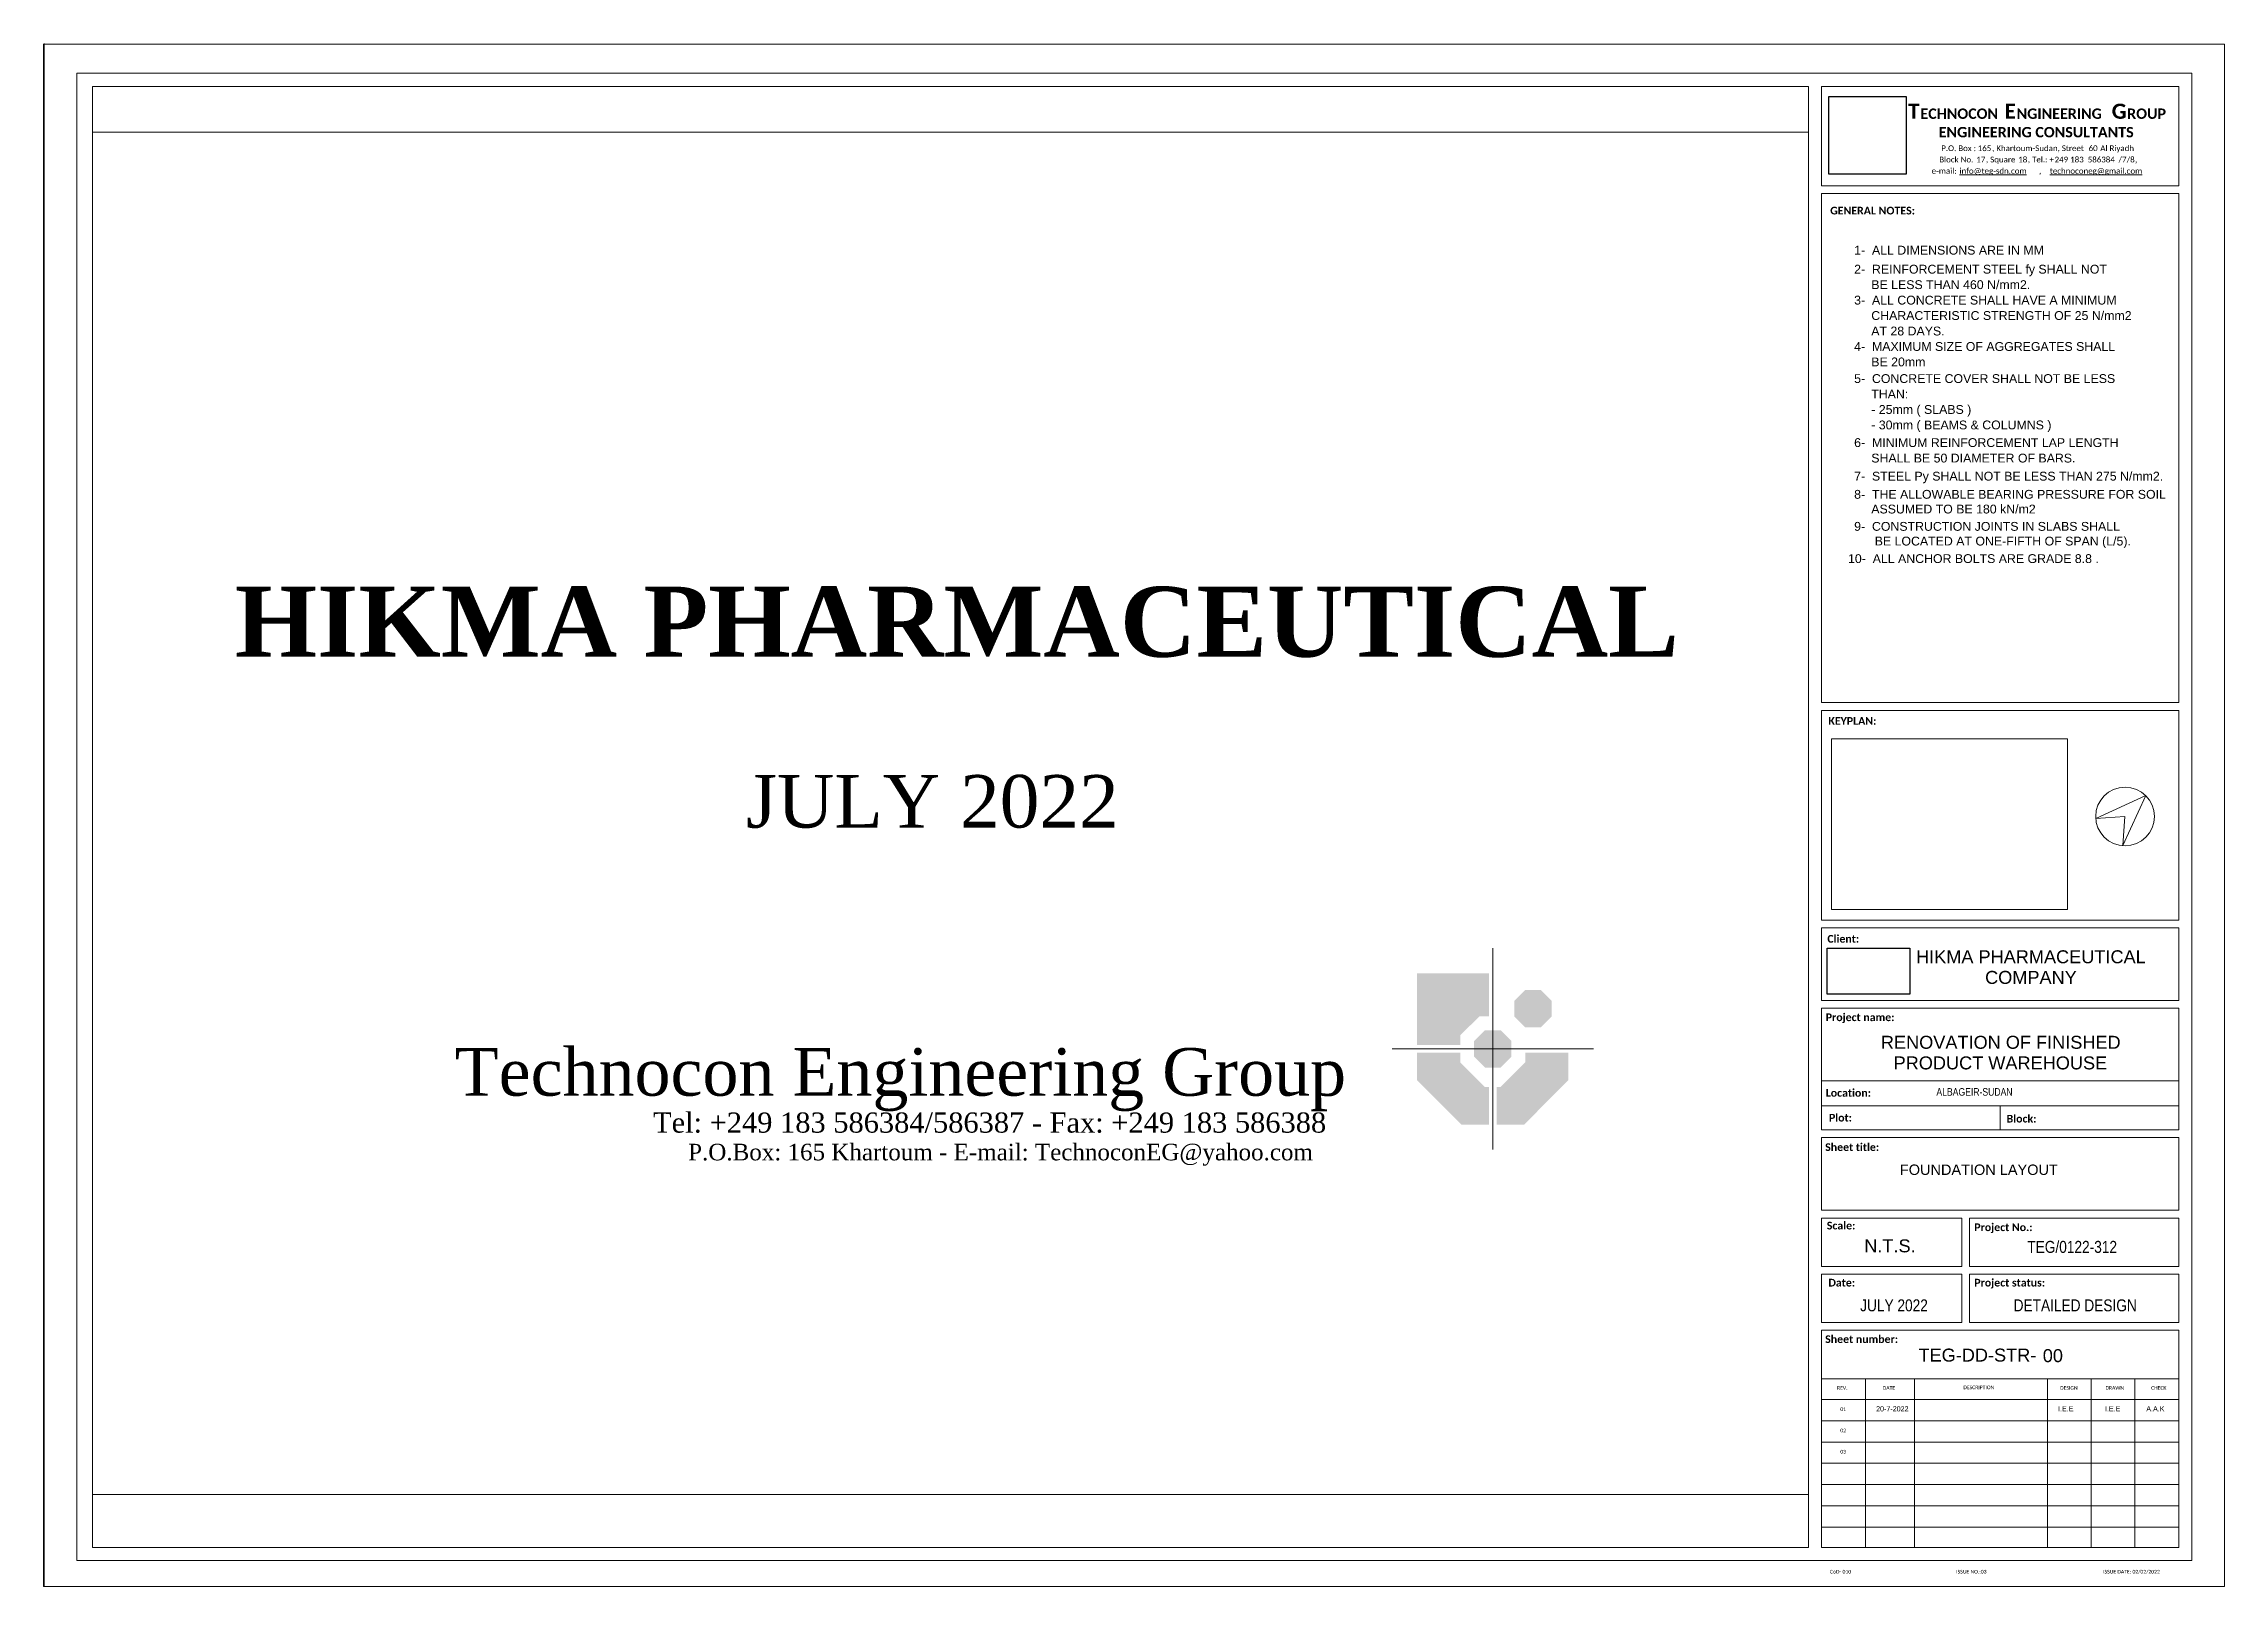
# Paper-space layout '00' of a CAD drawing. Header units: millimetres. Extents: x 2 to 422, y -1 to 296.
# The model-space entities are those that its viewports show. They can reach past a viewport. Long polylines and large blocks are cut down to what shows.
import ezdxf

# ---------------------------------------------------------------- set-up
doc = ezdxf.new("R2010")
doc.units = ezdxf.units.MM
for name, color, linetype, lineweight in [('A-ANNO-NOTE', 131, 'Continuous', 9), ('BEAMS', 6, 'Continuous', 30), ('G-ANNO-TTLB', 6, 'Continuous', 9), ('G-ANNO-TTLB-MEDM', 33, 'Continuous', 20), ('G-ANNO-TTLB-THIN', 151, 'Continuous', 9), ('STR-TEXT', 7, 'Continuous', 9)]:
    doc.layers.add(name, color=color, linetype=linetype, lineweight=lineweight)
doc.layers.add('G-ANNO-NPLT', color=191, linetype='Continuous', plot=False)
doc.layers.add('LABLE', color=5, linetype='Continuous')
doc.styles.add('Arial Narrow', font='ARIALN.TTF', dxfattribs={"height": 2.3})
doc.styles.add('Arial Narrow_1', font='ARIALN.TTF', dxfattribs={"height": 1.45})
doc.styles.add('Arial Narrow_2', font='ARIALN.TTF', dxfattribs={"height": 0.8})
doc.styles.add('Arial_2', font='arial.ttf', dxfattribs={"height": 952.5})
doc.styles.add('Arial_4', font='arial.ttf', dxfattribs={"height": 1})
doc.styles.add('Calibri', font='calibri.ttf', dxfattribs={"height": 0.7})
doc.styles.add('Calibri_1', font='calibri.ttf', dxfattribs={"height": 1.125})
doc.styles.add('Calibri_B', font='calibrib.ttf', dxfattribs={"height": 1.483573})
doc.styles.add('Calibri_B_1', font='calibrib.ttf', dxfattribs={"height": 2.025007})
doc.styles.add('Calibri_B_2', font='calibrib.ttf', dxfattribs={"height": 2.92498})
doc.styles.add('MINA_MM_X-SEC_SMALLER', font='romans.shx', dxfattribs={"height": 75, "bigfont": '@extfont2.shx'})
doc.styles.add('MZBI', font='times.ttf', dxfattribs={"height": 0.35})
doc.styles.add('MZBOLT', font='times.ttf', dxfattribs={"height": 0.5})
picture_1 = doc.add_image_def('image2.png', size_in_pixel=(900, 500))
picture_2 = doc.add_image_def('image3.jpg', size_in_pixel=(269, 270))

# ---------------------------------------------------------------- blocks, each defined once
blk = doc.blocks.new('iuukkk')
at = {"layer": 'A-ANNO-NOTE'}
for p, q in [((397.63, 146.78), (407.26, 151.17)), ((403.25, 147.16), (397.63, 146.78)), ((407.26, 151.17), (402.87, 141.54)), ((402.87, 141.54), (403.25, 147.16))]:
    blk.add_line(p, q, dxfattribs=at)
blk.add_circle((403.27, 147.17), 5.65, dxfattribs=at)
at = {"layer": 'G-ANNO-TTLB'}
blk.add_line((2.5, -1), (2.5, 296), dxfattribs=at)
at = {"layer": 'G-ANNO-TTLB', "color": 7}
for p, q in [((346.72, 162.11), (346.72, 129.25)), ((392.21, 162.11), (346.72, 162.11)), ((392.21, 129.25), (392.21, 162.11)), ((346.72, 129.25), (392.21, 129.25)), ((413.61, 48.21), (344.84, 48.21)), ((413.61, 38.88), (413.61, 48.21)), ((344.84, 38.88), (413.61, 38.88)), ((353.27, 38.88), (353.27, 6.4)), ((362.73, 38.88), (362.73, 6.4)), ((388.31, 38.88), (388.31, 6.4)), ((396.74, 38.88), (396.74, 6.4)), ((405.17, 38.88), (405.17, 6.4)), ((413.61, 38.88), (413.61, 6.4)), ((344.84, 34.87), (413.61, 34.87)), ((344.84, 30.77), (413.61, 30.77)), ((344.84, 26.68), (413.61, 26.68)), ((344.84, 22.59), (413.61, 22.59)), ((344.84, 18.5), (413.61, 18.5)), ((344.84, 14.4), (413.61, 14.4)), ((344.84, 10.31), (413.61, 10.31)), ((413.61, 6.4), (344.84, 6.4))]:
    blk.add_line(p, q, dxfattribs=at)
at = {"layer": 'G-ANNO-TTLB-MEDM'}
for p, q in [((2.4, 295.89), (422.4, 295.89)), ((2.4, -1.11), (2.4, 295.89)), ((344.84, 268.64), (344.84, 287.77)), ((344.84, 287.77), (413.61, 287.77)), ((413.61, 287.77), (413.61, 268.64)), ((413.61, 268.64), (344.84, 268.64)), ((344.84, 267.16), (344.84, 169.09)), ((413.61, 267.16), (344.84, 267.16)), ((413.61, 169.09), (413.61, 267.16)), ((344.84, 169.09), (413.61, 169.09)), ((344.84, 167.6), (344.84, 127.21)), ((413.61, 167.6), (344.84, 167.6)), ((413.61, 127.21), (413.61, 167.6)), ((344.84, 127.21), (413.61, 127.21)), ((344.84, 125.72), (413.61, 125.72)), ((344.84, 111.73), (344.84, 125.72)), ((413.61, 125.72), (413.61, 111.73)), ((413.61, 111.73), (344.84, 111.73)), ((344.84, 111.73), (413.61, 111.73)), ((413.61, 111.73), (344.84, 111.73)), ((344.84, 110.24), (413.61, 110.24)), ((344.84, 96.25), (344.84, 110.24)), ((413.61, 110.24), (413.61, 96.25)), ((344.84, 96.25), (413.61, 96.25)), ((344.84, 86.8), (344.84, 96.25)), ((413.61, 96.25), (413.61, 86.8)), ((344.84, 91.46), (413.61, 91.46)), ((379.22, 91.46), (379.22, 86.8)), ((413.61, 86.8), (344.84, 86.8)), ((344.84, 85.31), (413.61, 85.31)), ((344.84, 71.32), (344.84, 85.31)), ((413.61, 85.31), (413.61, 71.32)), ((413.61, 71.32), (344.84, 71.32)), ((344.84, 69.83), (344.84, 60.51)), ((371.85, 69.83), (344.84, 69.83)), ((371.85, 60.51), (371.85, 69.83)), ((373.34, 69.83), (413.61, 69.83)), ((373.34, 60.51), (373.34, 69.83)), ((413.61, 69.83), (413.61, 60.51)), ((344.84, 60.51), (371.85, 60.51)), ((344.84, 59.02), (344.84, 49.7)), ((371.85, 59.02), (344.84, 59.02)), ((371.85, 49.7), (371.85, 59.02)), ((413.61, 60.51), (373.34, 60.51)), ((373.34, 59.02), (413.61, 59.02)), ((373.34, 49.7), (373.34, 59.02)), ((413.61, 59.02), (413.61, 49.7)), ((344.84, 49.7), (371.85, 49.7)), ((413.61, 49.7), (373.34, 49.7)), ((422.4, -1.11), (2.4, -1.11))]:
    blk.add_line(p, q, dxfattribs=at)
at = {"layer": 'G-ANNO-TTLB-MEDM', "color": 7}
for p, q in [((413.61, 48.21), (344.84, 48.21)), ((344.84, 48.21), (344.84, 38.88)), ((413.61, 6.4), (413.61, 48.21)), ((344.84, 6.4), (344.84, 38.88)), ((344.84, 38.88), (413.61, 38.88)), ((344.84, 6.4), (413.61, 6.4))]:
    blk.add_line(p, q, dxfattribs=at)
at = {"layer": 'G-ANNO-TTLB-MEDM'}
blk.add_lwpolyline([(342.33, 287.77), (11.79, 287.77), (11.79, 6.4), (342.33, 6.4), (342.33, 287.77)], dxfattribs=at)
at = {"layer": 'G-ANNO-TTLB-THIN'}
blk.add_line((2.5, 296), (2.5, -1), dxfattribs=at)
for points in [[(422.4, -1.11), (422.4, 295.89), (2.4, 295.89), (2.4, -1.11)], [(8.79, 290.29), (8.79, 3.89), (416.11, 3.89), (416.11, 290.29)]]:
    blk.add_lwpolyline(points, close=True, dxfattribs=at)
at = {"layer": 'G-ANNO-TTLB', "color": 7, "attachment_point": 1}
for s, insert, char_height, width, style in [('\\fCalibri|b1|i0|c0|p34|;T', (361.5, 284.43), 2.9, 2.7257, 'Calibri_B_2'), ('ECHNOCON', (363.86, 283.51), 2, 18.519, 'Calibri_B_1'), ('\\fCalibri|b1|i0|c0|p34|;E', (380.08, 284.43), 2.9, 2.7257, 'Calibri_B_2'), ('NGINEERING', (382.39, 283.51), 2, 20.6034, 'Calibri_B_1'), ('\\fCalibri|b1|i0|c0|p34|;G', (400.71, 284.43), 2.9, 3.5274, 'Calibri_B_2'), ('ROUP', (403.68, 283.51), 2, 9.2996, 'Calibri_B_1'), ('ENGINEERING CONSULTANTS', (367.38, 279.95), 2, 46.9789, 'Calibri_B_1'), ('Block No. ', (367.49, 274.22), 1.1, 8.6582, 'Calibri_1'), ('P.O. Box :', (367.88, 276.4), 1.1, 8.4979, 'Calibri_1'), ('17', (374.63, 274.22), 1.1, 2.2447, 'Calibri_1'), ('165', (374.9, 276.4), 1.1, 3.3671, 'Calibri_1'), (', Square ', (376.48, 274.22), 1.1, 7.5359, 'Calibri_1'), (', Khartoum-Sudan, Street ', (377.67, 276.4), 1.1, 22.5274, 'Calibri_1'), ('18', (382.7, 274.22), 1.1, 2.2447, 'Calibri_1'), (', Tel.: +', (384.55, 274.22), 1.1, 6.2532, 'Calibri_1'), ('249 183  586384', (389.71, 274.22), 1.1, 14.9114, 'Calibri_1'), ('60 ', (396.26, 276.4), 1.1, 2.7257, 'Calibri_1'), ('Al Riyadh', (398.51, 276.4), 1.1, 8.1772, 'Calibri_1'), ('/', (402.01, 274.22), 1.1, 0.8017, 'Calibri_1'), ('7', (402.68, 274.22), 1.1, 1.1224, 'Calibri_1'), ('/', (403.6, 274.22), 1.1, 0.8017, 'Calibri_1'), ('8', (404.26, 274.22), 1.1, 1.1224, 'Calibri_1'), (',', (405.19, 274.22), 1.1, 0.5612, 'Calibri_1'), ('e-mail: ', (366.03, 272.03), 1.1, 6.4937, 'Calibri_1'), ('\\Linfo@teg-sdn.com ', (371.39, 272.03), 1.1, 16.6751, 'Calibri_1'), ('    ,    ', (385.15, 272.03), 1.1, 4.4093, 'Calibri_1'), ('\\Ltechnoconeg@gmail.com', (388.79, 272.03), 1.1, 22.2869, 'Calibri_1'), ('GENERAL NOTES:', (346.48, 264.58), 1.48, 20.1224, 'Calibri_B'), ('1-  ALL DIMENSIONS ARE IN MM ', (351.1, 257.07), 1.7, 58.0557, 'Arial_4'), ('2-  REINFORCEMENT STEEL fy SHALL NOT', (351.1, 253.41), 1.7, 65.578, 'Arial_4'), ('     BE LESS THAN 460 N/mm2.', (351.1, 250.43), 1.7, 45.8565, 'Arial_4'), ('3-  ALL CONCRETE SHALL HAVE A MINIMUM', (351.1, 247.45), 1.7, 68.0633, 'Arial_4'), ('     CHARACTERISTIC STRENGTH OF 25 N/mm2 ', (351.1, 244.48), 1.7, 72.8734, 'Arial_4'), ('     AT 28 DAYS.', (351.1, 241.5), 1.7, 23.4093, 'Arial_4'), ('4-  MAXIMUM SIZE OF AGGREGATES SHALL', (351.1, 238.52), 1.7, 67.6624, 'Arial_4'), ('     BE 20mm ', (351.1, 235.55), 1.7, 64.7763, 'Arial_4'), ('5-  CONCRETE COVER SHALL NOT BE LESS', (351.1, 232.34), 1.7, 67.9831, 'Arial_4'), ('     THAN:', (351.1, 229.36), 1.7, 14.0295, 'Arial_4'), ('     - 25mm ( SLABS )', (351.1, 226.39), 1.7, 30.4641, 'Arial_4'), ('     - 30mm ( BEAMS & COLUMNS )', (351.1, 223.41), 1.7, 51.308, 'Arial_4'), ('6-  MINIMUM REINFORCEMENT LAP LENGTH', (351.1, 220.01), 1.7, 80.3291, 'Arial_4'), ('     SHALL BE 50 DIAMETER OF BARS.', (351.1, 217.03), 1.7, 80.3291, 'Arial_4'), ('8-  THE ALLOWABLE BEARING PRESSURE FOR SOIL\\P     ASSUMED TO BE 180 kN/m2', (351.1, 210.05), 1.7, 80.3291, 'Arial_4'), ('7-  STEEL Py SHALL NOT BE LESS THAN 275 N/mm2.', (351.1, 213.55), 1.7, 80.3291, 'Arial_4'), ('9-  CONSTRUCTION JOINTS IN SLABS SHALL \\P      BE LOCATED AT ONE-FIFTH OF SPAN (L/5).  ', (351.1, 203.88), 1.7, 59.7088, 'Arial_4'), ('10-  ALL ANCHOR BOLTS ARE GRADE 8.8 .  ', (349.92, 197.67), 1.7, 59.7088, 'Arial_4'), ('KEYPLAN:', (346.14, 166.3), 1.48, 11.384, 'Calibri_B'), ('Client:', (345.94, 124.34), 1.48, 7.6962, 'Calibri_B'), ('HIKMA PHARMACEUTICAL ', (363.02, 121.39), 2.5, 54.5949, 'Arial_2'), ('COMPANY', (376.32, 117.42), 2.5, 21.2447, 'Arial_2'), ('Project name:', (345.63, 109.23), 1.48, 16.3544, 'Calibri_B'), ('RENOVATION OF FINISHED ', (356.25, 104.92), 2.5, 57.1603, 'Arial_2'), ('PRODUCT WAREHOUSE', (358.7, 100.95), 2.5, 49.9451, 'Arial_2'), ('Location:', (345.63, 94.67), 1.48, 10.8228, 'Calibri_B'), ('ALBAGEIR-SUDAN', (366.94, 94.84), 1.45, 18.8397, 'Arial Narrow_1'), ('Plot:', (346.25, 89.89), 1.48, 5.5316, 'Calibri_B'), ('Block: ', (380.46, 89.7), 1.48, 7.8565, 'Calibri_B'), ('Sheet title:', (345.52, 84.22), 1.48, 12.9873, 'Calibri_B'), ('Scale:', (345.83, 69.11), 1.48, 6.8945, 'Calibri_B'), ('Project No.:', (374.24, 68.79), 1.48, 13.8692, 'Calibri_B'), ('TEG/0122-312', (384.45, 65.42), 2.3, 20.7637, 'Arial Narrow'), ('Date:', (346.14, 58.12), 1.48, 6.3333, 'Calibri_B'), ('Project status:', (374.24, 58.12), 1.48, 16.8354, 'Calibri_B'), ('JULY 2022', (352.26, 54.16), 2.3, 14.0295, 'Arial Narrow'), ('DETAILED DESIGN', (381.82, 54.16), 2.3, 31.346, 'Arial Narrow'), ('Sheet number:', (345.52, 47.24), 1.48, 17.3966, 'Calibri_B'), ('TEG-DD-STR-', (363.49, 44.68), 2.5, 29.6624, 'Arial_2'), ('REV.', (347.81, 37.46), 0.7, 2.4051, 'Calibri'), ('20-7-2022', (355.33, 33.59), 1, 5.692, 'Arial Narrow_2'), ('DATE', (356.62, 37.46), 0.7, 2.8059, 'Calibri'), ('DESCRIPTION', (372.13, 37.56), 0.7, 7.0548, 'Calibri'), ('DESIGN', (390.77, 37.46), 0.7, 3.9283, 'Calibri'), ('DRAWN', (399.51, 37.46), 0.7, 4.1688, 'Calibri'), ('CHECK', (408.3, 37.46), 0.7, 3.5274, 'Calibri'), ('01', (348.43, 33.36), 0.7, 1.2827, 'Calibri'), ('I.E.E', (390.37, 33.59), 1, 5.692, 'Arial Narrow_2'), ('I.E.E', (399.4, 33.59), 1, 4.1688, 'Arial Narrow_2'), ('A.A.K', (407.37, 33.59), 1, 5.2911, 'Arial Narrow_2'), ('02', (348.43, 29.27), 0.7, 1.2827, 'Calibri'), ('03', (348.43, 25.18), 0.7, 1.2827, 'Calibri'), ('CoD- 010                                                                                  ISSUE NO.:03                                                                                           ISSUE DATE: 02/02/2022', (346.45, 2.07), 0.7, 79.8481, 'Calibri')]:
    blk.add_mtext(s, dxfattribs=dict(at, insert=insert, char_height=char_height, width=width, style=style))
image = blk.add_image(picture_2, insert=(346.2, 270.89), size_in_units=(14.89, 14.95))
image.dxf.flags = 7
image = blk.add_image(picture_1, insert=(345.93, 112.96), size_in_units=(15.89, 8.83))
image.dxf.flags = 7
blk = doc.blocks.new('A$C5A6E080A')
h = blk.add_hatch(color=0)
h.paths.add_polyline_path([(9.26, 8.62), (8.62, 9.26), (7.72, 9.26), (7.09, 8.62), (7.09, 7.72), (7.72, 7.09), (8.62, 7.09), (9.26, 7.72)])
h.paths.add_polyline_path([(6.92, 6.29), (6.29, 6.92), (5.84, 6.92), (5.84, 5.84), (6.92, 5.84)])
h.paths.add_polyline_path([(5.84, 6.92), (5.39, 6.92), (4.75, 6.29), (4.75, 5.84), (5.84, 5.84)])
h.paths.add_polyline_path([(5.84, 5.84), (4.75, 5.84), (4.75, 5.39), (5.39, 4.75), (5.84, 4.75)])
h.paths.add_polyline_path([(6.92, 5.39), (6.92, 5.84), (5.84, 5.84), (5.84, 4.75), (6.29, 4.75)])
h.paths.add_polyline_path([(10.22, 4.02), (10.22, 5.62), (7.72, 5.62), (7.72, 5.06), (6.29, 3.62), (6.06, 3.62), (6.06, 1.45), (7.66, 1.45)])
h.paths.add_polyline_path([(5.62, 3.62), (5.39, 3.62), (3.95, 5.06), (3.95, 5.62), (1.45, 5.62), (1.45, 4.02), (4.02, 1.45), (5.62, 1.45)])
h.paths.add_polyline_path([(5.06, 7.72), (5.62, 7.72), (5.62, 10.22), (4.02, 10.22), (1.45, 10.22), (1.45, 6.06), (3.95, 6.06), (3.95, 6.62)])
at = {"lineweight": 5}
for p, q in [((5.84, 11.68), (5.84, 0)), ((0, 5.84), (11.68, 5.84))]:
    blk.add_line(p, q, dxfattribs=at)
blk = doc.blocks.new('TEG')
at = {"color": 0, "xscale": 0.1101681463324624, "yscale": 0.1101681463324624, "zscale": 0.1101681463324624}
blk.add_blockref('A$C5A6E080A', (870.503, 200.47), dxfattribs=at)
at = {"layer": 'LABLE', "color": 0, "style": 'MZBI'}
blk.add_text('Technocon Engineering Group ', height=0.3044, dxfattribs=at).set_placement((864.515, 200.814))
at = {"layer": 'LABLE', "style": 'MZBOLT'}
for s, height, p in [('Tel: +249 183 586384/586387 - Fax: +249 183 586388', 0.12866, (865.782, 200.578)), ('P.O.Box: 165 Khartoum - E-mail: TechnoconEG@yahoo.com', 0.10582, (866.006, 200.401))]:
    blk.add_text(s, height=height, dxfattribs=at).set_placement(p)

msp = doc.modelspace()

# ---------------------------------------------------------------- block references
at = {"xscale": 3014.810596934751, "yscale": 3014.810596934751, "zscale": 3014.810596934751}
msp.add_blockref('TEG', (-1932194.5843, -358375.2901), dxfattribs=at)

# ---------------------------------------------------------------- texts
at = {"layer": 'STR-TEXT', "attachment_point": 5, "style": 'MINA_MM_X-SEC_SMALLER'}
for s, insert, char_height, width in [('\\A1;{\\fRomantic|b1|i0|c2|p2;HIKMA PHARMACEUTICAL }', (683824.2332, 256159.2866), 1350, 27561.953686), ('\\A1;\\pxql;{\\fRomantic|b0|i0|c2|p2;JULY 2022}', (684154.8719, 252702.8769), 1012.5, 8778.63164)]:
    msp.add_mtext(s, dxfattribs=dict(at, insert=insert, char_height=char_height, width=width))

psp = doc.layouts.new('00')

# ---------------------------------------------------------------- block references
at = {"layer": 'BEAMS'}
psp.add_blockref('iuukkk', (0, 0), dxfattribs=at)

# ---------------------------------------------------------------- texts
at = {"layer": 'G-ANNO-TTLB', "color": 7, "width": 151.9009, "attachment_point": 1, "style": 'Arial_2'}
for s, insert, char_height in [(' FOUNDATION LAYOUT', (359.13, 80.13), 2), ('N.T.S.', (353.05, 65.72), 2.5), ('00', (387.43, 44.58), 2.5)]:
    psp.add_mtext(s, dxfattribs=dict(at, insert=insert, char_height=char_height))

# ---------------------------------------------------------------- viewports
at = {"layer": 'G-ANNO-NPLT'}
psp.add_viewport(center=(177.06, 147.74), size=(330.53, 262.3719), view_center_point=(683702.1269, 252476.1557), view_height=26237.195382, dxfattribs=at)

doc.saveas('drawing.dxf')
